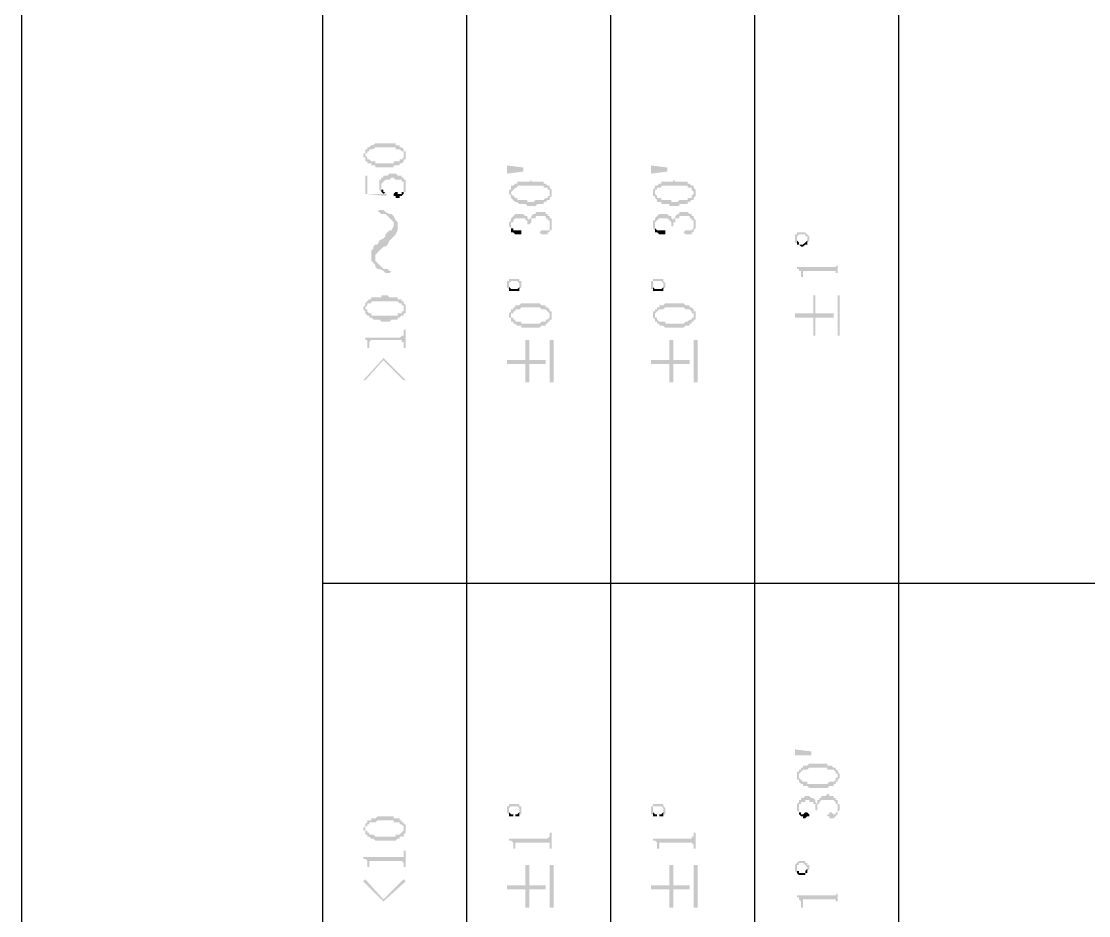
# Model space of a CAD drawing. Header units: inches. Extents: x 3613 to 8393, y -2205 to -794.
# Drawn here: x 4076.93 to 4100.69, y -1628.3 to -1608.39 of the extents above; entities that cross this region are included whole.
import ezdxf

# ---------------------------------------------------------------- set-up
doc = ezdxf.new("R2010")
doc.units = ezdxf.units.IN
doc.header["$MEASUREMENT"] = 0

msp = doc.modelspace()

# ---------------------------------------------------------------- hatches: boundary and pattern name
at = {"transparency": 33554559}
for points in [[(4084.536, -1611.375), (4084.536, -1611.421), (4084.581, -1611.421), (4084.581, -1611.466), (4084.581, -1611.511), (4084.581, -1611.375), (4084.581, -1611.33), (4084.626, -1611.33), (4084.626, -1611.285), (4084.671, -1611.285), (4084.671, -1611.24), (4084.761, -1611.24), (4084.807, -1611.195), (4085.258, -1611.195), (4085.258, -1611.24), (4085.348, -1611.24), (4085.393, -1611.285), (4085.438, -1611.285), (4085.438, -1611.33), (4085.438, -1611.375), (4085.438, -1611.24), (4085.438, -1611.24), (4085.393, -1611.195), (4085.348, -1611.195), (4085.348, -1611.15), (4085.258, -1611.15), (4085.258, -1611.105), (4084.807, -1611.105), (4084.761, -1611.15), (4084.716, -1611.15), (4084.671, -1611.195), (4084.626, -1611.195), (4084.626, -1611.24), (4084.581, -1611.24), (4084.581, -1611.285), (4084.581, -1611.33), (4084.536, -1611.33)], [(4084.581, -1611.511), (4084.626, -1611.511), (4084.626, -1611.556), (4084.716, -1611.556), (4084.716, -1611.601), (4084.807, -1611.601), (4084.807, -1611.646), (4085.213, -1611.646), (4085.213, -1611.601), (4085.348, -1611.601), (4085.348, -1611.556), (4085.393, -1611.556), (4085.438, -1611.511), (4085.438, -1611.466), (4085.484, -1611.466), (4085.484, -1611.421), (4085.484, -1611.375), (4085.484, -1611.33), (4085.484, -1611.285), (4085.438, -1611.285), (4085.438, -1611.24), (4085.438, -1611.375), (4085.438, -1611.421), (4085.438, -1611.421), (4085.393, -1611.466), (4085.348, -1611.466), (4085.348, -1611.511), (4085.213, -1611.511), (4085.213, -1611.556), (4084.807, -1611.556), (4084.807, -1611.511), (4084.716, -1611.511), (4084.671, -1611.466), (4084.626, -1611.466), (4084.626, -1611.421), (4084.626, -1611.421), (4084.581, -1611.375), (4084.581, -1611.375)], [(4084.897, -1612.007), (4084.897, -1612.098), (4084.897, -1612.143), (4084.897, -1612.143), (4084.942, -1612.188), (4084.942, -1612.052), (4084.942, -1612.007), (4084.942, -1612.007), (4084.987, -1611.962), (4084.987, -1611.962), (4085.032, -1611.917), (4085.123, -1611.917), (4085.168, -1611.872), (4085.213, -1611.872), (4085.258, -1611.917), (4085.393, -1611.917), (4085.393, -1611.962), (4085.438, -1611.962), (4085.438, -1612.007), (4085.438, -1612.052), (4085.438, -1612.188), (4085.484, -1612.188), (4085.484, -1612.143), (4085.484, -1612.052), (4085.484, -1612.007), (4085.484, -1611.917), (4085.438, -1611.917), (4085.438, -1611.872), (4085.393, -1611.872), (4085.393, -1611.827), (4085.303, -1611.827), (4085.258, -1611.782), (4085.123, -1611.782), (4085.077, -1611.827), (4084.987, -1611.827), (4084.987, -1611.872), (4084.942, -1611.872), (4084.942, -1611.917), (4084.897, -1611.917), (4084.897, -1611.962)], [(4087.74, -1611.601), (4088.101, -1611.646), (4088.101, -1611.737), (4087.74, -1611.782)], [(4090.945, -1611.601), (4091.306, -1611.646), (4091.306, -1611.737), (4090.945, -1611.782)], [(4084.581, -1611.827), (4084.581, -1612.233), (4085.032, -1612.278), (4085.077, -1612.233), (4085.032, -1612.233), (4085.032, -1612.188), (4084.987, -1612.233), (4084.626, -1612.233), (4084.626, -1611.827)], [(4087.785, -1612.233), (4087.785, -1612.233), (4087.83, -1612.278), (4087.83, -1612.323), (4087.83, -1612.188), (4087.83, -1612.188), (4087.876, -1612.143), (4087.876, -1612.143), (4087.921, -1612.098), (4087.966, -1612.098), (4087.966, -1612.052), (4088.553, -1612.052), (4088.553, -1612.098), (4088.643, -1612.098), (4088.643, -1612.143), (4088.688, -1612.143), (4088.688, -1612.188), (4088.688, -1612.233), (4088.688, -1612.052), (4088.643, -1612.052), (4088.598, -1612.007), (4088.553, -1612.007), (4088.553, -1611.962), (4088.282, -1611.962), (4088.282, -1611.917), (4088.282, -1611.917), (4088.237, -1611.962), (4087.966, -1611.962), (4087.966, -1612.007), (4087.921, -1612.007), (4087.876, -1612.052), (4087.83, -1612.052), (4087.83, -1612.098), (4087.83, -1612.143), (4087.785, -1612.143), (4087.785, -1612.188)], [(4090.99, -1612.233), (4090.99, -1612.278), (4091.035, -1612.278), (4091.035, -1612.323), (4091.035, -1612.188), (4091.035, -1612.143), (4091.08, -1612.143), (4091.08, -1612.098), (4091.17, -1612.098), (4091.17, -1612.052), (4091.757, -1612.052), (4091.757, -1612.098), (4091.847, -1612.098), (4091.847, -1612.143), (4091.847, -1612.143), (4091.892, -1612.188), (4091.892, -1612.233), (4091.892, -1612.052), (4091.847, -1612.052), (4091.802, -1612.007), (4091.757, -1612.007), (4091.757, -1611.962), (4091.486, -1611.962), (4091.441, -1611.917), (4091.441, -1611.962), (4091.17, -1611.962), (4091.17, -1612.007), (4091.125, -1612.007), (4091.08, -1612.052), (4091.035, -1612.052), (4091.035, -1612.098), (4091.035, -1612.098), (4090.99, -1612.143), (4090.99, -1612.188)], [(4084.942, -1612.188), (4084.942, -1612.188), (4084.987, -1612.233), (4084.987, -1612.233), (4085.032, -1612.188), (4084.987, -1612.188), (4084.987, -1612.143), (4084.942, -1612.143), (4084.942, -1612.098), (4084.942, -1612.052)], [(4085.213, -1612.233), (4085.213, -1612.278), (4085.258, -1612.278), (4085.258, -1612.323), (4085.348, -1612.323), (4085.348, -1612.278), (4085.393, -1612.278), (4085.438, -1612.233), (4085.438, -1612.052), (4085.438, -1612.143), (4085.438, -1612.188), (4085.393, -1612.188), (4085.393, -1612.233), (4085.303, -1612.233), (4085.303, -1612.188), (4085.258, -1612.188)], [(4087.83, -1612.323), (4087.876, -1612.368), (4087.876, -1612.368), (4087.921, -1612.414), (4087.966, -1612.414), (4088.011, -1612.459), (4088.146, -1612.459), (4088.191, -1612.504), (4088.372, -1612.504), (4088.417, -1612.459), (4088.553, -1612.459), (4088.553, -1612.414), (4088.598, -1612.414), (4088.643, -1612.368), (4088.688, -1612.368), (4088.688, -1612.323), (4088.688, -1612.323), (4088.733, -1612.278), (4088.733, -1612.233), (4088.733, -1612.188), (4088.733, -1612.143), (4088.733, -1612.143), (4088.688, -1612.098), (4088.688, -1612.233), (4088.688, -1612.278), (4088.643, -1612.278), (4088.643, -1612.323), (4088.598, -1612.323), (4088.553, -1612.368), (4088.372, -1612.368), (4088.327, -1612.414), (4088.191, -1612.414), (4088.191, -1612.368), (4087.966, -1612.368), (4087.966, -1612.323), (4087.921, -1612.323), (4087.876, -1612.278), (4087.876, -1612.278), (4087.83, -1612.233), (4087.83, -1612.233)], [(4091.035, -1612.323), (4091.08, -1612.368), (4091.08, -1612.414), (4091.17, -1612.414), (4091.17, -1612.459), (4091.351, -1612.459), (4091.351, -1612.504), (4091.576, -1612.504), (4091.576, -1612.459), (4091.757, -1612.459), (4091.757, -1612.414), (4091.802, -1612.414), (4091.847, -1612.368), (4091.892, -1612.368), (4091.892, -1612.323), (4091.892, -1612.323), (4091.937, -1612.278), (4091.937, -1612.233), (4091.937, -1612.188), (4091.937, -1612.143), (4091.937, -1612.143), (4091.892, -1612.098), (4091.892, -1612.233), (4091.892, -1612.233), (4091.847, -1612.278), (4091.847, -1612.323), (4091.757, -1612.323), (4091.757, -1612.368), (4091.576, -1612.368), (4091.531, -1612.414), (4091.396, -1612.414), (4091.396, -1612.368), (4091.17, -1612.368), (4091.17, -1612.323), (4091.08, -1612.323), (4091.08, -1612.278), (4091.08, -1612.278), (4091.035, -1612.233), (4091.035, -1612.233)], [(4084.852, -1612.639), (4084.897, -1612.639), (4084.942, -1612.684), (4085.032, -1612.684), (4085.077, -1612.729), (4085.123, -1612.775), (4085.123, -1612.775), (4085.168, -1612.82), (4085.213, -1612.865), (4085.213, -1613.181), (4085.213, -1613.181), (4085.258, -1613.136), (4085.303, -1613.045), (4085.303, -1612.865), (4085.258, -1612.82), (4085.213, -1612.729), (4085.213, -1612.729), (4085.168, -1612.684), (4085.123, -1612.684), (4085.032, -1612.639), (4084.987, -1612.594), (4084.897, -1612.594)], [(4087.785, -1612.91), (4087.785, -1612.955), (4087.785, -1612.955), (4087.83, -1613), (4087.83, -1613.045), (4087.83, -1612.91), (4087.83, -1612.865), (4087.876, -1612.865), (4087.876, -1612.82), (4087.876, -1612.82), (4087.921, -1612.775), (4088.146, -1612.775), (4088.146, -1612.82), (4088.191, -1612.82), (4088.191, -1612.865), (4088.191, -1612.91), (4088.237, -1612.91), (4088.237, -1612.955), (4088.237, -1612.91), (4088.282, -1612.865), (4088.282, -1612.82), (4088.282, -1612.775), (4088.372, -1612.775), (4088.372, -1612.729), (4088.598, -1612.729), (4088.598, -1612.775), (4088.643, -1612.775), (4088.643, -1612.82), (4088.688, -1612.82), (4088.688, -1612.865), (4088.688, -1612.91), (4088.688, -1612.729), (4088.643, -1612.729), (4088.643, -1612.684), (4088.598, -1612.684), (4088.598, -1612.639), (4088.372, -1612.639), (4088.372, -1612.684), (4088.327, -1612.684), (4088.282, -1612.729), (4088.282, -1612.775), (4088.237, -1612.775), (4088.237, -1612.82), (4088.237, -1612.82), (4088.191, -1612.775), (4088.191, -1612.729), (4088.146, -1612.729), (4088.101, -1612.684), (4087.921, -1612.684), (4087.876, -1612.729), (4087.876, -1612.729), (4087.83, -1612.775), (4087.83, -1612.82), (4087.83, -1612.82), (4087.785, -1612.865), (4087.785, -1612.865)], [(4090.99, -1612.91), (4090.99, -1612.955), (4090.99, -1613), (4091.035, -1613.045), (4091.035, -1612.91), (4091.035, -1612.865), (4091.035, -1612.865), (4091.08, -1612.82), (4091.08, -1612.82), (4091.125, -1612.775), (4091.306, -1612.775), (4091.351, -1612.82), (4091.351, -1612.82), (4091.396, -1612.865), (4091.396, -1612.91), (4091.396, -1612.955), (4091.441, -1612.955), (4091.441, -1612.865), (4091.486, -1612.865), (4091.486, -1612.82), (4091.486, -1612.775), (4091.576, -1612.775), (4091.576, -1612.729), (4091.802, -1612.729), (4091.802, -1612.775), (4091.847, -1612.775), (4091.847, -1612.82), (4091.892, -1612.82), (4091.892, -1612.865), (4091.892, -1612.91), (4091.892, -1612.729), (4091.847, -1612.729), (4091.847, -1612.684), (4091.802, -1612.684), (4091.757, -1612.639), (4091.576, -1612.639), (4091.576, -1612.684), (4091.531, -1612.684), (4091.486, -1612.729), (4091.486, -1612.775), (4091.441, -1612.775), (4091.441, -1612.82), (4091.441, -1612.82), (4091.396, -1612.775), (4091.396, -1612.729), (4091.351, -1612.729), (4091.306, -1612.684), (4091.125, -1612.684), (4091.08, -1612.729), (4091.08, -1612.729), (4091.035, -1612.775), (4091.035, -1612.82), (4090.99, -1612.82), (4090.99, -1612.865), (4090.99, -1612.865)], [(4084.716, -1613.632), (4084.716, -1613.722), (4084.761, -1613.767), (4084.807, -1613.813), (4084.807, -1613.587), (4084.852, -1613.542), (4084.897, -1613.497), (4084.942, -1613.452), (4084.987, -1613.406), (4085.032, -1613.406), (4085.077, -1613.361), (4085.123, -1613.271), (4085.123, -1613.271), (4085.168, -1613.226), (4085.213, -1613.181), (4085.213, -1612.91), (4085.213, -1612.955), (4085.168, -1613.045), (4085.123, -1613.045), (4085.077, -1613.091), (4085.032, -1613.136), (4085.032, -1613.181), (4084.987, -1613.226), (4084.897, -1613.271), (4084.897, -1613.271), (4084.852, -1613.361), (4084.807, -1613.361), (4084.761, -1613.406), (4084.761, -1613.452), (4084.716, -1613.497), (4084.716, -1613.542)], [(4087.83, -1613.045), (4087.83, -1613.091), (4087.876, -1613.091), (4087.921, -1613.136), (4088.056, -1613.136), (4088.056, -1613.091), (4088.056, -1613.045), (4087.876, -1613.045), (4087.876, -1613), (4087.83, -1613), (4087.83, -1612.91)], [(4088.462, -1613.091), (4088.462, -1613.091), (4088.507, -1613.136), (4088.643, -1613.136), (4088.643, -1613.091), (4088.688, -1613.091), (4088.688, -1613.045), (4088.733, -1613.045), (4088.733, -1612.955), (4088.733, -1612.91), (4088.733, -1612.865), (4088.733, -1612.775), (4088.688, -1612.775), (4088.688, -1612.955), (4088.688, -1613), (4088.688, -1613.045), (4088.507, -1613.045)], [(4091.035, -1613.045), (4091.035, -1613.091), (4091.08, -1613.091), (4091.125, -1613.136), (4091.26, -1613.136), (4091.26, -1613.091), (4091.26, -1613.045), (4091.08, -1613.045), (4091.035, -1613), (4091.035, -1612.91)], [(4091.667, -1613.091), (4091.667, -1613.091), (4091.712, -1613.136), (4091.847, -1613.136), (4091.847, -1613.091), (4091.892, -1613.091), (4091.892, -1613.045), (4091.892, -1613.045), (4091.937, -1613), (4091.937, -1612.955), (4091.937, -1612.91), (4091.937, -1612.865), (4091.937, -1612.82), (4091.892, -1612.775), (4091.892, -1612.955), (4091.892, -1613), (4091.892, -1613), (4091.847, -1613.045), (4091.712, -1613.045)], [(4094.149, -1613.226), (4094.149, -1613.271), (4094.149, -1613.316), (4094.194, -1613.316), (4094.194, -1613.226), (4094.194, -1613.181), (4094.194, -1613.181), (4094.239, -1613.136), (4094.375, -1613.136), (4094.375, -1613.181), (4094.42, -1613.181), (4094.42, -1613.361), (4094.42, -1613.316), (4094.42, -1613.316), (4094.465, -1613.271), (4094.465, -1613.226), (4094.465, -1613.181), (4094.42, -1613.136), (4094.42, -1613.136), (4094.375, -1613.091), (4094.194, -1613.091), (4094.194, -1613.136), (4094.149, -1613.136), (4094.149, -1613.181), (4094.149, -1613.181)], [(4094.194, -1613.316), (4094.194, -1613.361), (4094.239, -1613.361), (4094.284, -1613.406), (4094.329, -1613.406), (4094.375, -1613.361), (4094.42, -1613.361), (4094.42, -1613.226), (4094.42, -1613.271), (4094.42, -1613.271), (4094.375, -1613.316), (4094.375, -1613.316), (4094.329, -1613.361), (4094.239, -1613.361), (4094.239, -1613.316), (4094.239, -1613.316), (4094.194, -1613.271), (4094.194, -1613.226), (4094.194, -1613.226)], [(4084.807, -1613.813), (4084.807, -1613.858), (4084.852, -1613.903), (4084.897, -1613.903), (4084.987, -1613.948), (4085.032, -1613.993), (4085.123, -1613.993), (4085.168, -1613.948), (4085.123, -1613.948), (4085.077, -1613.903), (4084.987, -1613.903), (4084.942, -1613.858), (4084.897, -1613.813), (4084.897, -1613.813), (4084.852, -1613.767), (4084.807, -1613.722), (4084.807, -1613.677)], [(4094.194, -1613.858), (4094.194, -1613.903), (4094.239, -1613.903), (4094.239, -1613.948), (4094.284, -1613.948), (4094.284, -1614.038), (4094.284, -1614.083), (4094.329, -1614.083), (4094.329, -1613.993), (4094.329, -1613.948), (4095.052, -1613.948), (4095.052, -1613.993), (4095.097, -1613.993), (4095.097, -1614.038), (4095.097, -1614.083), (4095.097, -1613.722), (4095.097, -1613.767), (4095.097, -1613.813), (4095.052, -1613.858), (4095.006, -1613.858)], [(4087.74, -1614.264), (4087.74, -1614.309), (4087.74, -1614.309), (4087.785, -1614.354), (4087.785, -1614.219), (4087.785, -1614.219), (4087.83, -1614.174), (4087.966, -1614.174), (4088.011, -1614.219), (4088.011, -1614.354), (4088.011, -1614.354), (4088.056, -1614.309), (4088.056, -1614.264), (4088.056, -1614.219), (4088.056, -1614.174), (4088.011, -1614.174), (4088.011, -1614.129), (4087.785, -1614.129), (4087.785, -1614.174), (4087.74, -1614.174), (4087.74, -1614.219), (4087.74, -1614.219)], [(4090.945, -1614.264), (4090.945, -1614.309), (4090.945, -1614.354), (4090.99, -1614.354), (4090.99, -1614.219), (4090.99, -1614.174), (4091.17, -1614.174), (4091.215, -1614.219), (4091.215, -1614.354), (4091.215, -1614.354), (4091.26, -1614.309), (4091.26, -1614.264), (4091.26, -1614.219), (4091.26, -1614.219), (4091.215, -1614.174), (4091.215, -1614.129), (4090.99, -1614.129), (4090.99, -1614.174), (4090.945, -1614.174), (4090.945, -1614.219), (4090.945, -1614.219)], [(4087.785, -1614.354), (4087.785, -1614.399), (4088.011, -1614.399), (4088.011, -1614.264), (4088.011, -1614.309), (4088.011, -1614.309), (4087.966, -1614.354), (4087.83, -1614.354), (4087.785, -1614.309), (4087.785, -1614.264), (4087.785, -1614.264)], [(4090.99, -1614.354), (4090.99, -1614.399), (4091.215, -1614.399), (4091.215, -1614.264), (4091.215, -1614.309), (4091.215, -1614.309), (4091.17, -1614.354), (4091.035, -1614.354), (4090.99, -1614.309), (4090.99, -1614.264), (4090.99, -1614.264)], [(4084.536, -1614.76), (4084.536, -1614.806), (4084.536, -1614.806), (4084.581, -1614.851), (4084.581, -1614.896), (4084.581, -1614.76), (4084.581, -1614.76), (4084.626, -1614.715), (4084.626, -1614.67), (4084.716, -1614.67), (4084.716, -1614.625), (4085.303, -1614.625), (4085.348, -1614.67), (4085.393, -1614.67), (4085.393, -1614.715), (4085.438, -1614.715), (4085.438, -1614.76), (4085.438, -1614.625), (4085.393, -1614.625), (4085.393, -1614.58), (4085.303, -1614.58), (4085.303, -1614.535), (4085.123, -1614.535), (4085.077, -1614.49), (4084.942, -1614.49), (4084.942, -1614.535), (4084.716, -1614.535), (4084.716, -1614.58), (4084.671, -1614.58), (4084.626, -1614.625), (4084.626, -1614.625), (4084.581, -1614.67), (4084.581, -1614.715), (4084.581, -1614.715)], [(4094.149, -1614.896), (4094.149, -1614.986), (4094.555, -1614.986), (4094.555, -1615.392), (4094.6, -1615.392), (4094.6, -1614.986), (4095.006, -1614.986), (4095.006, -1614.896), (4094.6, -1614.896), (4094.6, -1614.49), (4094.555, -1614.49), (4094.555, -1614.896)], [(4095.142, -1615.392), (4095.142, -1614.49), (4095.097, -1614.49), (4095.097, -1615.392)], [(4084.581, -1614.896), (4084.626, -1614.941), (4084.671, -1614.941), (4084.671, -1614.986), (4084.716, -1614.986), (4084.761, -1615.031), (4084.897, -1615.031), (4084.942, -1615.076), (4085.123, -1615.076), (4085.168, -1615.031), (4085.303, -1615.031), (4085.303, -1614.986), (4085.348, -1614.986), (4085.393, -1614.941), (4085.438, -1614.941), (4085.438, -1614.896), (4085.484, -1614.896), (4085.484, -1614.851), (4085.484, -1614.76), (4085.484, -1614.715), (4085.484, -1614.715), (4085.438, -1614.67), (4085.438, -1614.806), (4085.438, -1614.851), (4085.393, -1614.851), (4085.393, -1614.896), (4085.303, -1614.896), (4085.303, -1614.941), (4084.716, -1614.941), (4084.716, -1614.896), (4084.671, -1614.896), (4084.626, -1614.851), (4084.626, -1614.806), (4084.581, -1614.806), (4084.581, -1614.76)], [(4087.785, -1614.941), (4087.785, -1614.986), (4087.83, -1614.986), (4087.83, -1615.031), (4087.83, -1615.076), (4087.83, -1614.941), (4087.83, -1614.896), (4087.876, -1614.896), (4087.876, -1614.851), (4087.921, -1614.851), (4087.921, -1614.806), (4088.011, -1614.806), (4088.056, -1614.76), (4088.462, -1614.76), (4088.507, -1614.806), (4088.598, -1614.806), (4088.643, -1614.851), (4088.643, -1614.851), (4088.688, -1614.896), (4088.688, -1614.941), (4088.688, -1614.806), (4088.688, -1614.806), (4088.643, -1614.76), (4088.598, -1614.76), (4088.598, -1614.715), (4088.507, -1614.715), (4088.462, -1614.67), (4088.056, -1614.67), (4088.011, -1614.715), (4087.921, -1614.715), (4087.921, -1614.76), (4087.876, -1614.76), (4087.876, -1614.806), (4087.83, -1614.806), (4087.83, -1614.851), (4087.83, -1614.851), (4087.785, -1614.896), (4087.785, -1614.896)], [(4087.83, -1615.076), (4087.876, -1615.076), (4087.876, -1615.121), (4087.921, -1615.121), (4087.966, -1615.167), (4088.056, -1615.167), (4088.056, -1615.212), (4088.462, -1615.212), (4088.507, -1615.167), (4088.598, -1615.167), (4088.598, -1615.121), (4088.643, -1615.121), (4088.643, -1615.076), (4088.688, -1615.076), (4088.688, -1615.031), (4088.733, -1615.031), (4088.733, -1614.986), (4088.733, -1614.941), (4088.733, -1614.896), (4088.733, -1614.851), (4088.688, -1614.851), (4088.688, -1614.806), (4088.688, -1614.941), (4088.688, -1614.986), (4088.688, -1614.986), (4088.643, -1615.031), (4088.598, -1615.031), (4088.598, -1615.076), (4088.507, -1615.076), (4088.462, -1615.121), (4088.056, -1615.121), (4088.056, -1615.076), (4087.921, -1615.076), (4087.921, -1615.031), (4087.876, -1615.031), (4087.876, -1614.986), (4087.83, -1614.986), (4087.83, -1614.941), (4087.83, -1614.941)], [(4090.99, -1614.941), (4090.99, -1614.986), (4090.99, -1614.986), (4091.035, -1615.031), (4091.035, -1615.076), (4091.035, -1614.941), (4091.035, -1614.896), (4091.035, -1614.896), (4091.08, -1614.851), (4091.08, -1614.851), (4091.125, -1614.806), (4091.215, -1614.806), (4091.26, -1614.76), (4091.667, -1614.76), (4091.712, -1614.806), (4091.802, -1614.806), (4091.847, -1614.851), (4091.847, -1614.896), (4091.892, -1614.896), (4091.892, -1614.941), (4091.892, -1614.806), (4091.892, -1614.806), (4091.847, -1614.76), (4091.802, -1614.76), (4091.802, -1614.715), (4091.712, -1614.715), (4091.667, -1614.67), (4091.26, -1614.67), (4091.215, -1614.715), (4091.125, -1614.715), (4091.125, -1614.76), (4091.08, -1614.76), (4091.08, -1614.806), (4091.035, -1614.806), (4091.035, -1614.851), (4090.99, -1614.851), (4090.99, -1614.896), (4090.99, -1614.896)], [(4091.035, -1615.076), (4091.08, -1615.076), (4091.08, -1615.121), (4091.125, -1615.121), (4091.125, -1615.167), (4091.215, -1615.167), (4091.26, -1615.212), (4091.667, -1615.212), (4091.712, -1615.167), (4091.802, -1615.167), (4091.802, -1615.121), (4091.847, -1615.121), (4091.847, -1615.076), (4091.892, -1615.076), (4091.892, -1615.031), (4091.937, -1615.031), (4091.937, -1614.986), (4091.937, -1614.941), (4091.937, -1614.896), (4091.937, -1614.851), (4091.892, -1614.851), (4091.892, -1614.806), (4091.892, -1614.941), (4091.892, -1614.986), (4091.847, -1614.986), (4091.847, -1615.031), (4091.802, -1615.031), (4091.757, -1615.076), (4091.712, -1615.076), (4091.667, -1615.121), (4091.26, -1615.121), (4091.26, -1615.076), (4091.125, -1615.076), (4091.08, -1615.031), (4091.08, -1614.986), (4091.035, -1614.986), (4091.035, -1614.941), (4091.035, -1614.941)], [(4084.536, -1615.437), (4084.581, -1615.437), (4084.581, -1615.483), (4084.626, -1615.483), (4084.626, -1615.528), (4084.626, -1615.663), (4084.671, -1615.663), (4084.671, -1615.528), (4084.671, -1615.528), (4084.716, -1615.483), (4085.393, -1615.483), (4085.393, -1615.528), (4085.438, -1615.528), (4085.438, -1615.663), (4085.484, -1615.663), (4085.484, -1615.257), (4085.438, -1615.257), (4085.438, -1615.347), (4085.438, -1615.392), (4085.393, -1615.392), (4085.348, -1615.437)], [(4087.74, -1615.934), (4087.74, -1616.024), (4088.146, -1616.024), (4088.146, -1616.43), (4088.237, -1616.43), (4088.237, -1616.024), (4088.598, -1616.024), (4088.598, -1615.934), (4088.237, -1615.934), (4088.237, -1615.483), (4088.146, -1615.483), (4088.146, -1615.934)], [(4088.778, -1616.43), (4088.778, -1615.483), (4088.688, -1615.483), (4088.688, -1616.43)], [(4090.945, -1615.934), (4090.945, -1616.024), (4091.351, -1616.024), (4091.351, -1616.43), (4091.441, -1616.43), (4091.441, -1616.024), (4091.802, -1616.024), (4091.802, -1615.934), (4091.441, -1615.934), (4091.441, -1615.483), (4091.351, -1615.483), (4091.351, -1615.934)], [(4091.983, -1616.43), (4091.983, -1615.483), (4091.892, -1615.483), (4091.892, -1616.43)], [(4084.536, -1616.385), (4084.581, -1616.385), (4084.987, -1615.934), (4085.438, -1616.385), (4085.484, -1616.385), (4084.987, -1615.889)], [(4094.149, -1624.599), (4094.51, -1624.644), (4094.51, -1624.735), (4094.149, -1624.735)], [(4094.194, -1625.186), (4094.194, -1625.231), (4094.194, -1625.276), (4094.239, -1625.276), (4094.239, -1625.321), (4094.239, -1625.186), (4094.239, -1625.141), (4094.239, -1625.141), (4094.284, -1625.096), (4094.284, -1625.096), (4094.329, -1625.051), (4094.42, -1625.051), (4094.465, -1625.005), (4094.871, -1625.005), (4094.871, -1625.051), (4095.006, -1625.051), (4095.052, -1625.096), (4095.052, -1625.141), (4095.097, -1625.141), (4095.097, -1625.186), (4095.097, -1625.051), (4095.052, -1625.051), (4095.052, -1625.005), (4095.006, -1625.005), (4094.961, -1624.96), (4094.871, -1624.96), (4094.871, -1624.915), (4094.465, -1624.915), (4094.42, -1624.96), (4094.329, -1624.96), (4094.329, -1625.005), (4094.284, -1625.005), (4094.284, -1625.051), (4094.239, -1625.051), (4094.239, -1625.096), (4094.194, -1625.096), (4094.194, -1625.141), (4094.194, -1625.141)], [(4094.239, -1625.321), (4094.239, -1625.321), (4094.284, -1625.366), (4094.329, -1625.366), (4094.329, -1625.412), (4094.42, -1625.412), (4094.465, -1625.457), (4094.871, -1625.457), (4094.916, -1625.412), (4095.006, -1625.412), (4095.006, -1625.366), (4095.052, -1625.366), (4095.052, -1625.321), (4095.097, -1625.321), (4095.097, -1625.276), (4095.097, -1625.276), (4095.142, -1625.231), (4095.142, -1625.186), (4095.142, -1625.141), (4095.142, -1625.141), (4095.097, -1625.096), (4095.097, -1625.051), (4095.097, -1625.186), (4095.097, -1625.231), (4095.052, -1625.231), (4095.052, -1625.276), (4095.052, -1625.276), (4095.006, -1625.321), (4094.916, -1625.321), (4094.871, -1625.366), (4094.42, -1625.366), (4094.42, -1625.321), (4094.329, -1625.321), (4094.284, -1625.276), (4094.284, -1625.276), (4094.239, -1625.231), (4094.239, -1625.186), (4094.239, -1625.186)], [(4094.194, -1625.863), (4094.194, -1625.908), (4094.194, -1625.953), (4094.194, -1625.953), (4094.239, -1625.998), (4094.239, -1625.908), (4094.239, -1625.863), (4094.239, -1625.818), (4094.284, -1625.818), (4094.284, -1625.773), (4094.375, -1625.773), (4094.375, -1625.728), (4094.465, -1625.728), (4094.465, -1625.773), (4094.555, -1625.773), (4094.555, -1625.818), (4094.6, -1625.818), (4094.6, -1625.908), (4094.6, -1625.953), (4094.645, -1625.953), (4094.645, -1625.908), (4094.645, -1625.818), (4094.691, -1625.818), (4094.691, -1625.773), (4094.691, -1625.773), (4094.736, -1625.728), (4095.006, -1625.728), (4095.052, -1625.773), (4095.052, -1625.818), (4095.097, -1625.818), (4095.097, -1625.863), (4095.097, -1625.908), (4095.097, -1625.728), (4095.052, -1625.728), (4095.052, -1625.682), (4095.006, -1625.682), (4095.006, -1625.637), (4094.916, -1625.637), (4094.916, -1625.592), (4094.871, -1625.592), (4094.826, -1625.637), (4094.736, -1625.637), (4094.736, -1625.682), (4094.691, -1625.682), (4094.691, -1625.728), (4094.645, -1625.728), (4094.645, -1625.773), (4094.645, -1625.818), (4094.6, -1625.773), (4094.6, -1625.728), (4094.6, -1625.728), (4094.555, -1625.682), (4094.51, -1625.682), (4094.465, -1625.637), (4094.375, -1625.637), (4094.329, -1625.682), (4094.284, -1625.682), (4094.284, -1625.728), (4094.239, -1625.728), (4094.239, -1625.773), (4094.239, -1625.773), (4094.194, -1625.818)], [(4094.871, -1626.089), (4094.916, -1626.089), (4094.916, -1626.134), (4095.006, -1626.134), (4095.052, -1626.089), (4095.052, -1626.089), (4095.097, -1626.043), (4095.097, -1625.998), (4095.097, -1625.998), (4095.142, -1625.953), (4095.142, -1625.908), (4095.142, -1625.863), (4095.142, -1625.818), (4095.097, -1625.818), (4095.097, -1625.728), (4095.097, -1625.908), (4095.097, -1625.953), (4095.097, -1625.998), (4095.052, -1625.998), (4095.052, -1626.043), (4095.006, -1626.043), (4094.961, -1625.998), (4094.916, -1625.998), (4094.916, -1626.043), (4094.871, -1626.043)], [(4087.74, -1625.953), (4087.74, -1625.998), (4087.74, -1625.998), (4087.785, -1626.043), (4087.785, -1625.908), (4087.785, -1625.908), (4087.83, -1625.863), (4087.966, -1625.863), (4088.011, -1625.908), (4088.011, -1626.043), (4088.056, -1626.043), (4088.056, -1625.953), (4088.056, -1625.908), (4088.056, -1625.863), (4088.011, -1625.863), (4088.011, -1625.818), (4087.785, -1625.818), (4087.785, -1625.863), (4087.74, -1625.863), (4087.74, -1625.908), (4087.74, -1625.908)], [(4087.785, -1626.043), (4087.785, -1626.089), (4088.011, -1626.089), (4088.011, -1625.953), (4088.011, -1625.998), (4088.011, -1625.998), (4087.966, -1626.043), (4087.921, -1626.043), (4087.921, -1626.089), (4087.876, -1626.089), (4087.876, -1626.043), (4087.83, -1626.043), (4087.785, -1625.998), (4087.785, -1625.953), (4087.785, -1625.953)], [(4090.945, -1625.953), (4090.945, -1625.998), (4090.945, -1626.043), (4090.99, -1626.043), (4090.99, -1625.908), (4090.99, -1625.863), (4091.17, -1625.863), (4091.215, -1625.908), (4091.215, -1626.043), (4091.26, -1626.043), (4091.26, -1625.953), (4091.26, -1625.908), (4091.26, -1625.908), (4091.215, -1625.863), (4091.215, -1625.818), (4090.99, -1625.818), (4090.99, -1625.863), (4090.945, -1625.863), (4090.945, -1625.908), (4090.945, -1625.908)], [(4090.99, -1626.043), (4090.99, -1626.089), (4091.215, -1626.089), (4091.215, -1625.953), (4091.215, -1625.998), (4091.215, -1625.998), (4091.17, -1626.043), (4091.125, -1626.043), (4091.125, -1626.089), (4091.08, -1626.089), (4091.08, -1626.043), (4091.035, -1626.043), (4090.99, -1625.998), (4090.99, -1625.953), (4090.99, -1625.953)], [(4094.239, -1625.998), (4094.239, -1626.043), (4094.239, -1626.043), (4094.284, -1626.089), (4094.329, -1626.089), (4094.329, -1626.134), (4094.375, -1626.134), (4094.42, -1626.089), (4094.465, -1626.089), (4094.465, -1626.043), (4094.465, -1626.043), (4094.42, -1625.998), (4094.375, -1625.998), (4094.329, -1626.043), (4094.284, -1626.043), (4094.284, -1625.998), (4094.239, -1625.998), (4094.239, -1625.953), (4094.239, -1625.908)], [(4084.536, -1626.359), (4084.536, -1626.405), (4084.581, -1626.405), (4084.581, -1626.45), (4084.581, -1626.495), (4084.581, -1626.359), (4084.581, -1626.314), (4084.626, -1626.314), (4084.626, -1626.269), (4084.671, -1626.269), (4084.671, -1626.224), (4084.807, -1626.224), (4084.852, -1626.179), (4085.213, -1626.179), (4085.213, -1626.224), (4085.348, -1626.224), (4085.348, -1626.269), (4085.393, -1626.269), (4085.438, -1626.314), (4085.438, -1626.359), (4085.438, -1626.224), (4085.393, -1626.224), (4085.393, -1626.179), (4085.348, -1626.179), (4085.348, -1626.134), (4085.213, -1626.134), (4085.213, -1626.089), (4084.852, -1626.089), (4084.807, -1626.134), (4084.716, -1626.134), (4084.716, -1626.179), (4084.626, -1626.179), (4084.626, -1626.224), (4084.626, -1626.224), (4084.581, -1626.269), (4084.581, -1626.314), (4084.581, -1626.314)], [(4084.581, -1626.495), (4084.626, -1626.495), (4084.626, -1626.54), (4084.671, -1626.54), (4084.716, -1626.585), (4084.761, -1626.585), (4084.807, -1626.63), (4085.258, -1626.63), (4085.303, -1626.585), (4085.348, -1626.585), (4085.348, -1626.54), (4085.438, -1626.54), (4085.438, -1626.495), (4085.438, -1626.495), (4085.484, -1626.45), (4085.484, -1626.405), (4085.484, -1626.359), (4085.484, -1626.314), (4085.484, -1626.269), (4085.438, -1626.269), (4085.438, -1626.224), (4085.438, -1626.405), (4085.438, -1626.405), (4085.393, -1626.45), (4085.393, -1626.45), (4085.348, -1626.495), (4085.258, -1626.495), (4085.258, -1626.54), (4084.807, -1626.54), (4084.761, -1626.495), (4084.671, -1626.495), (4084.671, -1626.45), (4084.626, -1626.45), (4084.626, -1626.405), (4084.581, -1626.405), (4084.581, -1626.359)], [(4087.785, -1626.585), (4087.785, -1626.63), (4087.83, -1626.63), (4087.876, -1626.675), (4087.876, -1626.72), (4087.876, -1626.811), (4087.921, -1626.811), (4087.921, -1626.72), (4087.921, -1626.675), (4088.688, -1626.675), (4088.688, -1626.72), (4088.688, -1626.811), (4088.733, -1626.811), (4088.733, -1626.45), (4088.688, -1626.45), (4088.688, -1626.495), (4088.688, -1626.54), (4088.688, -1626.54), (4088.643, -1626.585), (4088.598, -1626.585)], [(4090.99, -1626.585), (4090.99, -1626.63), (4091.035, -1626.63), (4091.08, -1626.675), (4091.08, -1626.72), (4091.08, -1626.811), (4091.125, -1626.811), (4091.125, -1626.72), (4091.125, -1626.675), (4091.847, -1626.675), (4091.892, -1626.72), (4091.892, -1626.811), (4091.937, -1626.811), (4091.937, -1626.45), (4091.892, -1626.45), (4091.892, -1626.495), (4091.892, -1626.54), (4091.847, -1626.54), (4091.847, -1626.585), (4091.802, -1626.585)], [(4084.536, -1626.991), (4084.536, -1627.036), (4084.581, -1627.036), (4084.626, -1627.081), (4084.626, -1627.172), (4084.626, -1627.217), (4084.671, -1627.217), (4084.671, -1627.127), (4084.671, -1627.081), (4085.393, -1627.081), (4085.438, -1627.127), (4085.438, -1627.172), (4085.438, -1627.217), (4085.484, -1627.217), (4085.484, -1626.856), (4085.438, -1626.856), (4085.438, -1626.946), (4085.438, -1626.991), (4085.348, -1626.991)], [(4087.74, -1627.623), (4087.74, -1627.713), (4088.146, -1627.713), (4088.146, -1628.12), (4088.237, -1628.12), (4088.237, -1627.713), (4088.598, -1627.713), (4088.598, -1627.623), (4088.237, -1627.623), (4088.237, -1627.172), (4088.146, -1627.172), (4088.146, -1627.623)], [(4088.778, -1628.12), (4088.778, -1627.172), (4088.688, -1627.172), (4088.688, -1628.12)], [(4090.945, -1627.623), (4090.945, -1627.713), (4091.351, -1627.713), (4091.351, -1628.12), (4091.441, -1628.12), (4091.441, -1627.713), (4091.802, -1627.713), (4091.802, -1627.623), (4091.441, -1627.623), (4091.441, -1627.172), (4091.351, -1627.172), (4091.351, -1627.623)], [(4091.983, -1628.12), (4091.983, -1627.172), (4091.892, -1627.172), (4091.892, -1628.12)], [(4094.149, -1627.217), (4094.149, -1627.262), (4094.149, -1627.307), (4094.149, -1627.307), (4094.194, -1627.352), (4094.194, -1627.172), (4094.239, -1627.172), (4094.239, -1627.127), (4094.329, -1627.127), (4094.375, -1627.172), (4094.375, -1627.172), (4094.42, -1627.217), (4094.42, -1627.352), (4094.42, -1627.307), (4094.42, -1627.307), (4094.465, -1627.262), (4094.465, -1627.217), (4094.465, -1627.172), (4094.42, -1627.172), (4094.42, -1627.127), (4094.375, -1627.127), (4094.375, -1627.081), (4094.239, -1627.081), (4094.194, -1627.127), (4094.194, -1627.127), (4094.149, -1627.172)], [(4094.194, -1627.352), (4094.194, -1627.352), (4094.239, -1627.397), (4094.375, -1627.397), (4094.375, -1627.352), (4094.42, -1627.352), (4094.42, -1627.217), (4094.42, -1627.262), (4094.42, -1627.262), (4094.375, -1627.307), (4094.375, -1627.352), (4094.239, -1627.352), (4094.239, -1627.307), (4094.194, -1627.307), (4094.194, -1627.262), (4094.194, -1627.262)], [(4084.536, -1627.533), (4084.987, -1627.984), (4085.484, -1627.533), (4085.438, -1627.488), (4084.987, -1627.939), (4084.581, -1627.488)], [(4094.194, -1627.849), (4094.194, -1627.894), (4094.239, -1627.894), (4094.239, -1627.939), (4094.239, -1627.939), (4094.284, -1627.984), (4094.284, -1628.12), (4094.329, -1628.12), (4094.329, -1627.984), (4094.329, -1627.939), (4095.052, -1627.939), (4095.052, -1627.984), (4095.097, -1627.984), (4095.097, -1628.12), (4095.097, -1627.713), (4095.097, -1627.804), (4095.097, -1627.804), (4095.052, -1627.849), (4095.006, -1627.849)]]:
    msp.add_hatch(color=256, dxfattribs=at).paths.add_polyline_path(points)

# ---------------------------------------------------------------- linework, layer by layer
for p, q in [((4083.633, -1574.063), (4083.633, -1860.804)), ((4096.451, -1620.898), (4492.889, -1620.898))]:
    msp.add_line(p, q)
msp.add_lwpolyline([(4496.927, -1865.063), (4496.927, -1568.063), (4076.927, -1568.063), (4076.927, -1865.063)], close=True)
for points in [[(4086.838, -1574.063), (4086.838, -1647.978)], [(4090.042, -1574.063), (4090.042, -1647.978)], [(4093.246, -1574.063), (4093.246, -1647.978)], [(4096.451, -1574.063), (4096.451, -1860.804)], [(4083.633, -1620.898), (4096.451, -1620.898)]]:
    msp.add_lwpolyline(points)

doc.saveas('drawing.dxf')
